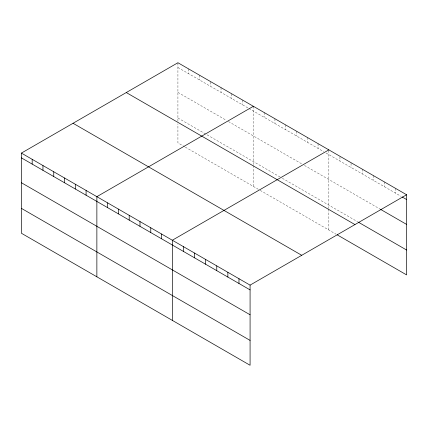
<?xml version="1.0" encoding="UTF-8"?>
<svg xmlns="http://www.w3.org/2000/svg" width="428" height="428" viewBox="0 0 428 428"><rect width="100%" height="100%" fill="white"/><g stroke="black" fill="none" stroke-linecap="round" stroke-linejoin="round"><path stroke-width="0.32" stroke-dasharray="2.14 1.6" d="M177.92 121.279L177.92 62.729M177.92 67.506L248.277 108.124M248.845 108.455L323.739 151.694M326.013 153.005L401.047 196.329M177.92 92.378L226.15 120.22M228.418 121.531L302.179 164.122M304.447 165.427L379.941 209.014M177.92 118.005L280.051 176.973M282.32 178.278L357.728 221.816M184.725 146.809L177.92 142.877L177.92 123.895M185.292 147.136L259.625 190.048M260.192 190.38L336.066 234.186M395.493 188.347L395.493 193.119M384.387 181.932L384.387 186.71M373.28 175.517L373.28 180.295M362.168 169.108L362.168 173.88M351.062 163.293L351.062 167.471M339.955 156.878L339.955 161.056M328.848 150.463L328.848 208.415M328.848 209.073L328.848 230.018M318.068 143.642L318.068 148.42M307.288 137.42L307.288 142.192M296.508 131.198L296.508 135.97M285.727 124.971L285.727 129.748M274.942 118.749L274.942 123.521M264.162 112.521L264.162 117.299M253.381 106.299L253.381 164.844M253.381 165.502L253.381 186.448M242.601 100.077L242.601 104.849M231.821 93.85L231.821 98.627M221.041 87.628L221.041 92.4M210.26 81.999L210.26 86.178M199.48 75.178L199.48 79.95M188.7 68.956L188.7 73.728"/><path stroke-width="0.64" d="M250.08 314.773L250.08 285.123L21.4 153.096L21.4 233.244L250.08 365.271L250.08 314.773L21.4 182.74M337.178 234.828L406.6 274.904L406.6 194.756L177.92 62.729L21.4 153.096M253.381 106.299L96.867 196.666L96.867 276.809M328.848 149.87L172.329 240.231L172.329 320.379M250.08 285.123L406.6 194.756M402.16 196.966L406.6 199.534M380.497 209.335L406.6 224.406M358.284 222.137L406.6 250.032M126.265 92.55L354.951 224.577M73.049 123.275L301.735 255.302M21.4 157.868L250.08 289.895M21.4 208.366L250.08 340.399M238.974 278.708L238.974 283.486M227.867 272.299L227.867 277.071M216.761 265.884L216.761 270.656M205.654 259.47L205.654 264.247M194.547 253.06L194.547 257.833M183.435 246.646L183.435 251.418M161.549 234.009L161.549 238.781M150.768 227.787L150.768 232.559M139.988 221.56L139.988 226.337M129.208 215.338L129.208 220.11M118.428 209.11L118.428 213.888M107.647 202.888L107.647 207.66M86.087 190.439L86.087 195.216M75.301 184.217L75.301 188.989M64.521 177.989L64.521 182.767M53.741 171.767L53.741 176.539M42.961 165.545L42.961 170.317M32.18 159.318L32.18 164.095"/></g></svg>
